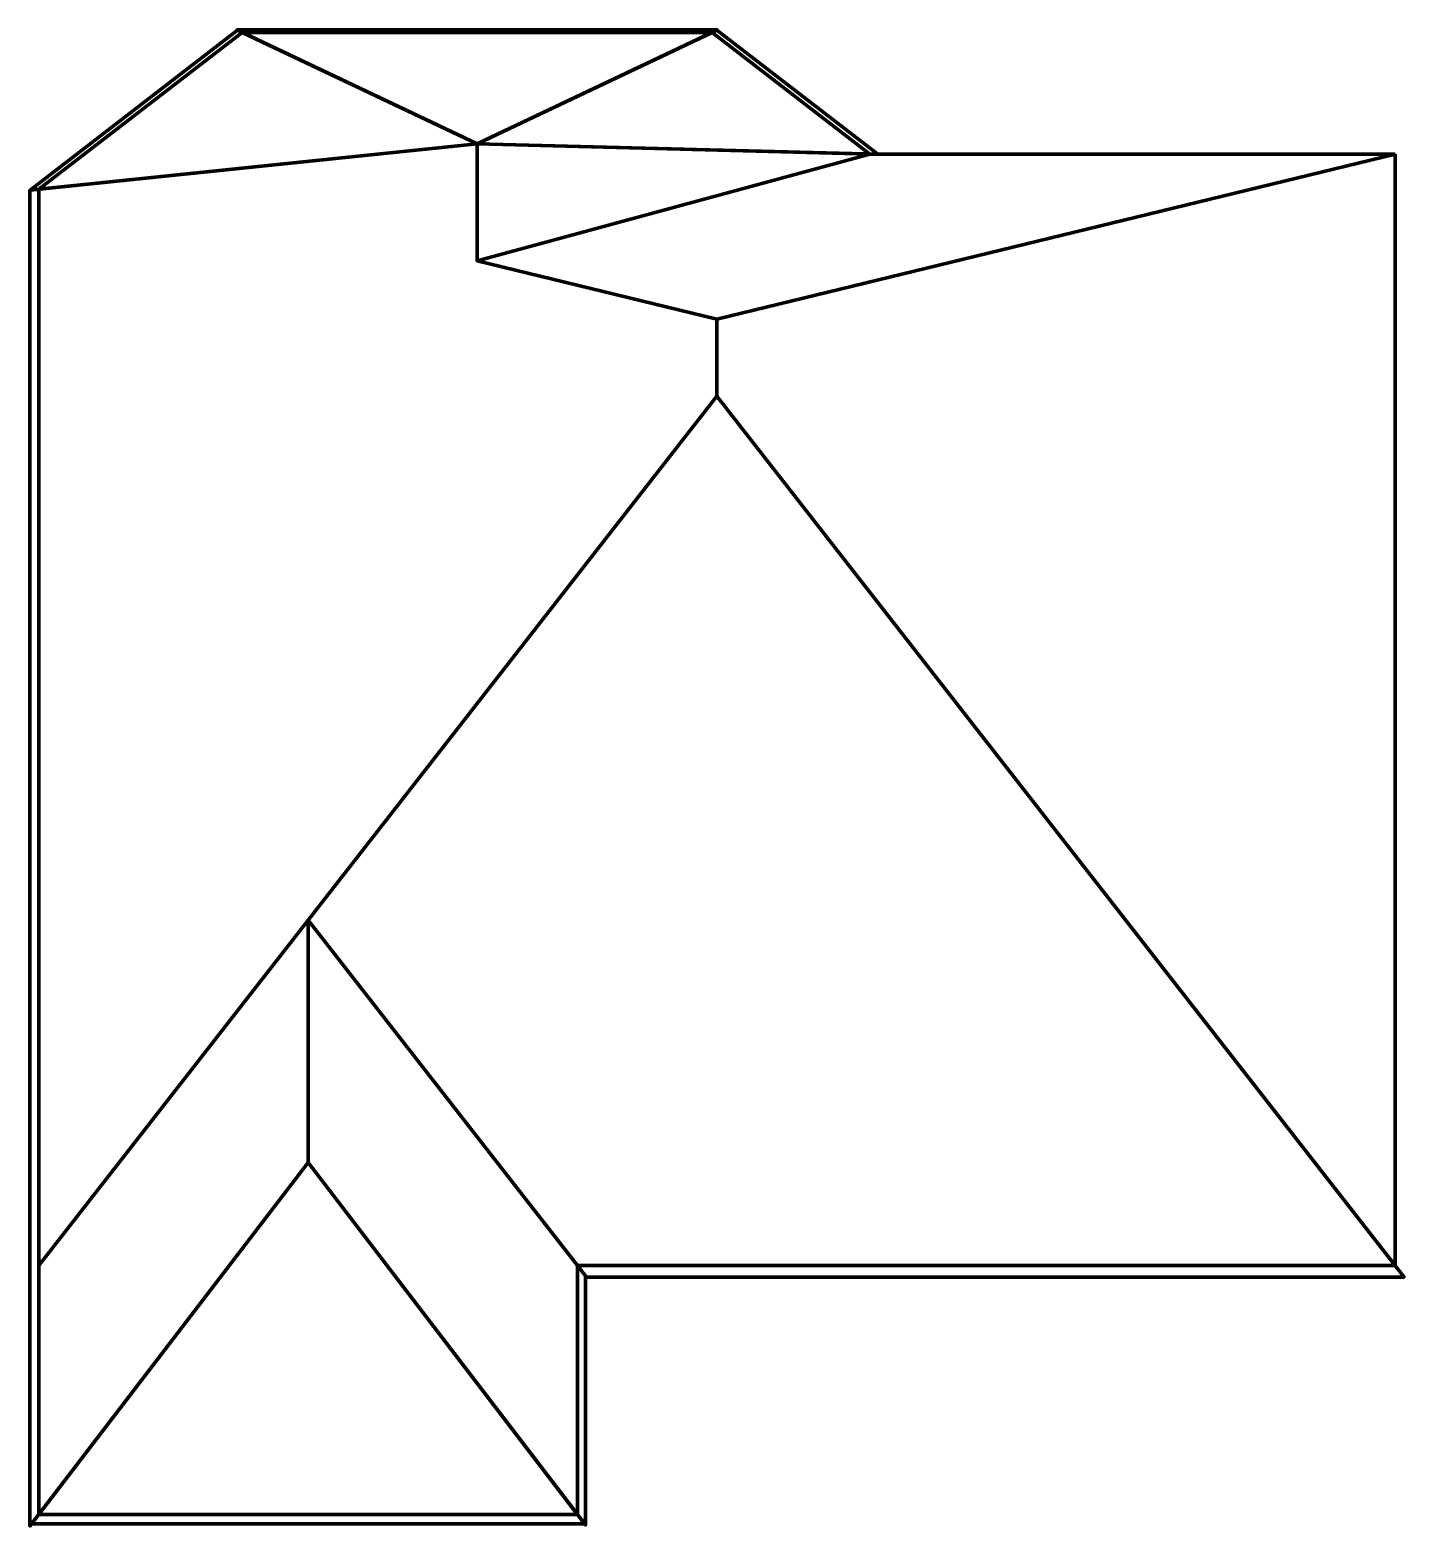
# Model space of a CAD drawing. Extents: x -60 to 61, y -28 to 104.
import ezdxf

# ---------------------------------------------------------------- set-up
doc = ezdxf.new("R2010")
doc.units = 0
doc.layers.add('s001-#def-active-grp', color=7, linetype='CONTINUOUS')
doc.layers.add('s100-new-custom-1', color=7, linetype='CONTINUOUS')

msp = doc.modelspace()

# ---------------------------------------------------------------- linework, layer by layer
at = {"layer": 's001-#def-active-grp', "color": 7, "linetype": 'CONTINUOUS', "lineweight": 211, "true_color": 0x000000}
for points in [[(-20.61, 93.48), (14.62, 92.57), (0.47, 103.49), (-20.61, 93.48), (0.53, 103.51), (-41.74, 103.51), (-20.61, 93.48), (-59.93, 89.42), (-41.68, 103.49), (-20.61, 93.48)], [(60.13, 92.59), (13.94, 92.59), (0.07, 103.29), (-41.28, 103.29), (-59.18, 89.5), (-59.18, -27.1), (-11.78, -27.1), (-11.78, -5.2), (60.13, -5.2), (60.13, 92.59)], [(-59.18, -5.2), (0.48, 71.29), (0.48, 78.08), (-20.61, 83.21), (-20.61, 93.48), (-59.95, 89.42), (-59.95, -28.11), (-35.48, 3.87), (-11.07, -28.02), (-11.07, -6.1), (-35.48, 25.19), (-10.99, -6.21), (60.92, -6.21), (0.48, 71.29), (-35.48, 25.19), (-35.48, 3.87), (-11.14, -27.93), (-59.81, -27.93), (-35.48, 3.87)]]:
    msp.add_lwpolyline(points, dxfattribs=at)
at = {"layer": 's100-new-custom-1', "color": 7, "linetype": 'CONTINUOUS', "lineweight": 211, "true_color": 0x000000}
for p, q in [((-20.61, 93.48), (-41.28, 103.29)), ((-11.78, -5.2), (-35.48, 25.19)), ((-35.48, 3.87), (-11.78, -27.1))]:
    msp.add_line(p, q, dxfattribs=at)
for points in [[(0.07, 103.29), (-20.61, 93.48), (13.94, 92.59), (-20.61, 83.21)], [(-59.18, 89.5), (-20.61, 93.48), (-20.61, 83.21), (0.48, 78.08), (60.13, 92.59)], [(0.48, 78.08), (0.48, 71.29), (60.13, -5.2)], [(0.48, 71.29), (-35.48, 25.19), (-35.48, 3.87), (-59.18, -27.1)]]:
    msp.add_lwpolyline(points, dxfattribs=at)

doc.saveas('drawing.dxf')
